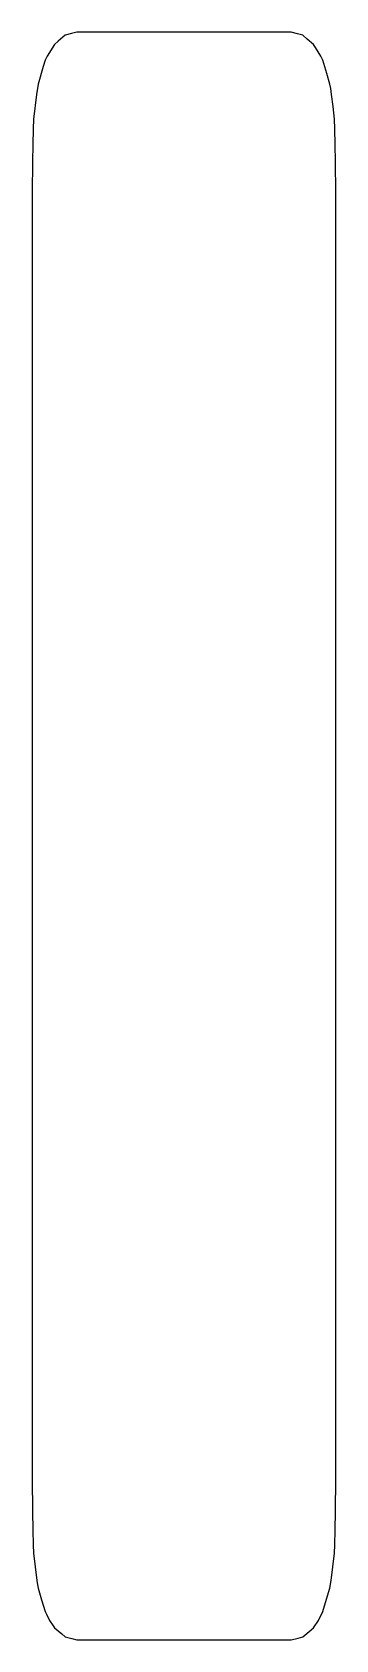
# Model space of a CAD drawing. Header units: metres. Extents: x 2.4 to 16, y -8.6 to 63.4.
import ezdxf

# ---------------------------------------------------------------- set-up
doc = ezdxf.new("R2010")
doc.units = ezdxf.units.M

msp = doc.modelspace()

# ---------------------------------------------------------------- linework, layer by layer
for p, q in [((4.4, 63.353), (4.161, 63.288)), ((9.905, 63.353), (4.4, 63.353)), ((14, 63.353), (9.905, 63.353)), ((14.277, 63.277), (14, 63.353)), ((3.4, 62.799), (3.074, 62.284)), ((3.572, 62.947), (3.4, 62.799)), ((3.882, 63.212), (3.572, 62.947)), ((4.161, 63.288), (3.882, 63.212)), ((14.518, 63.212), (14.277, 63.277)), ((14.717, 63.041), (14.518, 63.212)), ((15, 62.799), (14.717, 63.041)), ((15.087, 62.661), (15, 62.799)), ((15.326, 62.284), (15.087, 62.661)), ((2.986, 62.106), (2.9, 61.816)), ((3.074, 62.284), (2.986, 62.106)), ((15.387, 62.162), (15.326, 62.284)), ((15.414, 62.106), (15.387, 62.162)), ((15.593, 61.499), (15.414, 62.106)), ((2.9, 61.816), (2.668, 61.026)), ((15.732, 61.026), (15.593, 61.499)), ((2.595, 60.566), (2.468, 59.462)), ((2.668, 61.026), (2.595, 60.566)), ((15.764, 60.823), (15.732, 61.026)), ((15.805, 60.566), (15.764, 60.823)), ((15.867, 60.027), (15.805, 60.566)), ((15.932, 59.462), (15.867, 60.027)), ((2.452, 59.032), (2.436, 58.319)), ((2.468, 59.462), (2.452, 59.032)), ((15.948, 59.032), (15.932, 59.462)), ((15.964, 58.319), (15.948, 59.032)), ((2.436, 58.319), (2.418, 57.553)), ((15.982, 57.553), (15.964, 58.319)), ((2.418, 57.553), (2.408, 56.168)), ((15.992, 56.168), (15.982, 57.553)), ((2.408, 56.168), (2.406, 56)), ((15.994, 56), (15.992, 56.168)), ((2.406, 56), (2.406, 54.94)), ((15.994, 54.94), (15.994, 56)), ((2.406, 54.94), (2.406, 53.88)), ((15.994, 53.88), (15.994, 54.94)), ((2.406, 53.88), (2.406, 52.82)), ((15.994, 1.917), (15.994, 53.88)), ((2.406, 52.82), (2.406, 0.857)), ((15.994, 0.857), (15.994, 1.917)), ((2.406, 0.857), (2.406, -0.202)), ((15.994, -0.202), (15.994, 0.857)), ((2.406, -0.202), (2.406, -1.262)), ((15.994, -1.262), (15.994, -0.202)), ((2.406, -1.262), (2.408, -1.436)), ((2.408, -1.436), (2.419, -2.846)), ((15.981, -2.846), (15.992, -1.436)), ((15.992, -1.436), (15.994, -1.262)), ((15.992, -1.436), (15.992, -1.436)), ((2.419, -2.846), (2.439, -3.702)), ((15.961, -3.702), (15.981, -2.846)), ((2.439, -3.702), (2.454, -4.366)), ((15.946, -4.366), (15.961, -3.702)), ((2.454, -4.366), (2.468, -4.729)), ((2.468, -4.729), (2.54, -5.343)), ((15.787, -5.962), (15.932, -4.729)), ((15.932, -4.729), (15.946, -4.366)), ((2.54, -5.343), (2.613, -5.962)), ((2.613, -5.962), (2.645, -6.154)), ((2.645, -6.154), (2.668, -6.296)), ((2.668, -6.296), (2.826, -6.821)), ((15.582, -6.795), (15.732, -6.296)), ((15.732, -6.296), (15.787, -5.962)), ((2.826, -6.821), (2.986, -7.35)), ((15.414, -7.35), (15.582, -6.795)), ((2.986, -7.35), (3.046, -7.467)), ((3.046, -7.467), (3.187, -7.742)), ((3.187, -7.742), (3.345, -7.987)), ((15, -8.072), (15.213, -7.742)), ((15.213, -7.742), (15.414, -7.35)), ((3.345, -7.987), (3.4, -8.072)), ((3.4, -8.072), (3.728, -8.346)), ((3.728, -8.346), (3.882, -8.474)), ((3.882, -8.474), (4.181, -8.553)), ((4.181, -8.553), (4.4, -8.612)), ((4.4, -8.612), (9.666, -8.612)), ((9.666, -8.612), (14, -8.612)), ((14, -8.612), (14.306, -8.53)), ((14.306, -8.53), (14.518, -8.474)), ((14.518, -8.474), (14.895, -8.159)), ((14.895, -8.159), (15, -8.072))]:
    msp.add_line(p, q)

doc.saveas('drawing.dxf')
